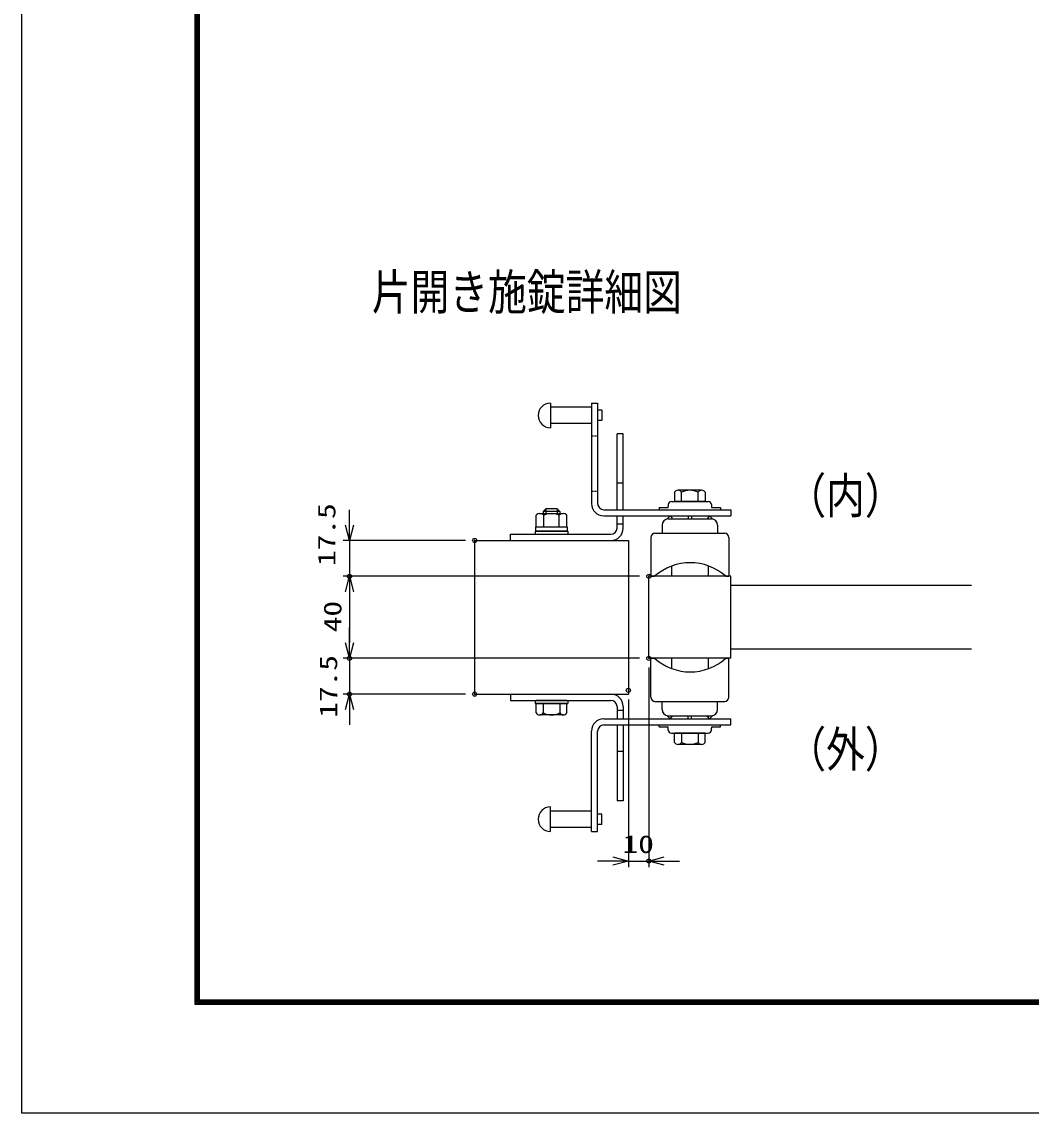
# Model space of a CAD drawing. Units: millimetres, scale not verified, with parts at other scales. Extents: x -6299 to 6301, y -4454 to 4456.
# Drawn here: x -6299 to -3837, y -4454 to -1792 of the extents above; entities that cross this region are included whole.
import ezdxf
from ezdxf.enums import TextEntityAlignment as Align

# ---------------------------------------------------------------- set-up
doc = ezdxf.new("R2010")
doc.units = ezdxf.units.MM
doc.header["$LTSCALE"] = 20
doc.header["$PDMODE"] = 32
doc.header["$PDSIZE"] = 10
doc.linetypes.add('USER3', pattern=[0.375, 0.25, -0.125])
doc.layers.add('0-0_D-TITLE', color=7, linetype='Continuous')
doc.layers.add('0-7_DEFPOINTS', color=7, linetype='Continuous')
for name, color, linetype, lineweight in [('0-1_WAKU', 7, 'Continuous', 25), ('0-2_0', 4, 'Continuous', 25), ('0-8_EXTCNT-L', 7, 'Continuous', 25), ('0-B_六角ボルト', 2, 'Continuous', 25)]:
    doc.layers.add(name, color=color, linetype=linetype, lineweight=lineweight)
doc.styles.add('ＭＳ ゴシック', font='')
doc.styles.get('ＭＳ ゴシック').set_extended_font_data('MS Gothic')

# ---------------------------------------------------------------- blocks, each defined once
blk = doc.blocks.new('_Open30')
at = {"layer": '0-2_0', "color": 2}
blk.add_line((0, 0), (-20, 0), dxfattribs=at)
blk.add_lwpolyline([(-20, 5.36), (0, 0), (-20, -5.36)], dxfattribs=at)

msp = doc.modelspace()

# ---------------------------------------------------------------- linework, layer by layer
at = {"layer": '0-1_WAKU', "color": 3}
msp.add_lwpolyline([(-6298.91, 4456.33), (6301.09, 4456.33), (6301.09, -4453.67), (-6298.91, -4453.67)], close=True, dxfattribs=at)
at = {"layer": '0-2_0', "color": 3}
for p, q in [((-5009.49, -2721.76), (-5009.49, -2781.76)), ((-4909.49, -2731.76), (-5009.49, -2731.76)), ((-4909.49, -2721.76), (-4894.49, -2721.76)), ((-4909.49, -2721.76), (-4909.49, -2966.76)), ((-4894.49, -2721.76), (-4894.49, -2966.76)), ((-4884.49, -2739.26), (-4894.49, -2739.26)), ((-4884.49, -2739.26), (-4884.49, -2764.26)), ((-4884.49, -2764.26), (-4894.49, -2764.26)), ((-4909.49, -2771.76), (-5009.49, -2771.76)), ((-4879.49, -2981.76), (-4569.49, -2981.76)), ((-4879.49, -2996.76), (-4569.49, -2996.76)), ((-4569.49, -2981.76), (-4569.49, -2996.76)), ((-4879.49, -3491.76), (-4569.49, -3491.76)), ((-4879.49, -3506.76), (-4569.49, -3506.76)), ((-4569.49, -3506.76), (-4569.49, -3491.76)), ((-4909.49, -3766.76), (-4909.49, -3521.76)), ((-4894.49, -3766.76), (-4894.49, -3521.76)), ((-5009.49, -3766.76), (-5009.49, -3706.76)), ((-4909.49, -3716.76), (-5009.49, -3716.76)), ((-4884.49, -3724.26), (-4894.49, -3724.26)), ((-4884.49, -3749.26), (-4884.49, -3724.26)), ((-4884.49, -3749.26), (-4894.49, -3749.26)), ((-4909.49, -3756.76), (-5009.49, -3756.76)), ((-4909.49, -3766.76), (-4894.49, -3766.76))]:
    msp.add_line(p, q, dxfattribs=at)
at = {"layer": '0-2_0', "color": 3, "linetype": 'USER3'}
for p, q in [((-4909.49, -2801.76), (-4894.49, -2801.76)), ((-4909.49, -2936.76), (-4894.49, -2936.76))]:
    msp.add_line(p, q, dxfattribs=at)
at = {"layer": '0-2_0', "color": 2}
for p, q in [((-4831.98, -2796.76), (-4846.98, -2796.76)), ((-4846.98, -2981.76), (-4846.98, -2796.76)), ((-4831.98, -2981.76), (-4831.98, -2796.76)), ((-4831.98, -2916.76), (-4846.98, -2916.76)), ((-4744.49, -2976.76), (-4724.49, -2976.76)), ((-4744.49, -2976.76), (-4744.49, -2981.76)), ((-4721.99, -2969.26), (-4721.99, -2974.26)), ((-4714.49, -2961.76), (-4624.49, -2961.76)), ((-4616.99, -2969.26), (-4616.99, -2974.26)), ((-4614.49, -2976.76), (-4594.49, -2976.76)), ((-4594.49, -2976.76), (-4594.49, -2981.76)), ((-5499.73, -3019.26), (-5499.73, -2981.76)), ((-4846.98, -3026.76), (-4846.98, -2996.76)), ((-4831.98, -3026.76), (-4831.98, -2996.76)), ((-4744.49, -2981.76), (-4724.49, -2981.76)), ((-4614.49, -2981.76), (-4594.49, -2981.76)), ((-4831.98, -3016.76), (-4846.98, -3016.76)), ((-5499.73, -3056.76), (-5499.73, -3144.26)), ((-5106.98, -3041.76), (-4861.98, -3041.76)), ((-5106.98, -3056.76), (-5106.98, -3041.76)), ((-5106.98, -3056.76), (-4861.98, -3056.76)), ((-5499.73, -3181.76), (-5499.73, -3219.26)), ((-5499.73, -3181.76), (-5499.73, -3306.76)), ((-5499.73, -3306.76), (-5499.73, -3269.26)), ((-5499.73, -3344.26), (-5499.73, -3431.76)), ((-5106.98, -3431.76), (-4861.98, -3431.76)), ((-5106.98, -3431.76), (-5106.98, -3446.76)), ((-5106.98, -3446.76), (-4861.98, -3446.76)), ((-5499.73, -3469.26), (-5499.73, -3506.76)), ((-4846.98, -3461.76), (-4846.98, -3491.76)), ((-4831.98, -3471.76), (-4846.98, -3471.76)), ((-4831.98, -3461.76), (-4831.98, -3491.76)), ((-4846.98, -3506.76), (-4846.98, -3691.76)), ((-4831.98, -3506.76), (-4831.98, -3691.76)), ((-4744.49, -3506.76), (-4724.49, -3506.76)), ((-4744.49, -3511.76), (-4744.49, -3506.76)), ((-4744.49, -3511.76), (-4724.49, -3511.76)), ((-4614.49, -3506.76), (-4594.49, -3506.76)), ((-4614.49, -3511.76), (-4594.49, -3511.76)), ((-4594.49, -3511.76), (-4594.49, -3506.76)), ((-4721.99, -3519.26), (-4721.99, -3514.26)), ((-4714.49, -3526.76), (-4624.49, -3526.76)), ((-4616.99, -3519.26), (-4616.99, -3514.26)), ((-4831.98, -3571.76), (-4846.98, -3571.76)), ((-4831.98, -3691.76), (-4846.98, -3691.76)), ((-4856.98, -3838.84), (-4894.48, -3838.84)), ((-4819.48, -3838.84), (-4769.48, -3838.84)), ((-4731.98, -3838.84), (-4694.48, -3838.84))]:
    msp.add_line(p, q, dxfattribs=at)
at = {"layer": '0-2_0', "color": 7}
for p, q in [((-5044.48, -3023.76), (-5044.48, -2994.76)), ((-5035.87, -2991.26), (-4978.14, -2991.26)), ((-5025.73, -3023.76), (-5025.73, -2994.76)), ((-4988.23, -3023.76), (-4988.23, -2994.76)), ((-4969.48, -3023.76), (-4969.48, -2994.76)), ((-5046.98, -3033.76), (-5046.98, -3041.76)), ((-5045.48, -3023.76), (-4968.48, -3023.76)), ((-5045.48, -3033.76), (-5045.48, -3023.76)), ((-4968.48, -3033.76), (-5045.48, -3033.76)), ((-5044.48, -3023.76), (-4969.48, -3023.76)), ((-4968.48, -3023.76), (-4968.48, -3033.76)), ((-5046.98, -3041.76), (-4966.98, -3041.76)), ((-4714.49, -3119.5), (-4714.49, -3144.26)), ((-4624.49, -3118.89), (-4624.49, -3144.26)), ((-4769.48, -3344.26), (-4769.48, -3144.26)), ((-4569.49, -3144.26), (-4769.48, -3144.26)), ((-4569.49, -3344.26), (-4569.49, -3144.26)), ((-3982.53, -3166.76), (-4569.49, -3166.76)), ((-3982.53, -3321.76), (-4569.49, -3321.76)), ((-4569.49, -3344.26), (-4769.48, -3344.26)), ((-4714.49, -3344.26), (-4714.49, -3369.02)), ((-4624.49, -3344.26), (-4624.49, -3369.64)), ((-5046.98, -3446.76), (-5046.98, -3454.76)), ((-5046.98, -3446.76), (-4966.98, -3446.76)), ((-5046.98, -3454.76), (-4966.98, -3454.76)), ((-5044.48, -3446.76), (-4969.48, -3446.76)), ((-4966.98, -3446.76), (-4966.98, -3454.76))]:
    msp.add_line(p, q, dxfattribs=at)
at = {"layer": '0-2_0', "color": 5}
for p, q in [((-4725.87, -3004.78), (-4717.77, -2996.76)), ((-4721.99, -3004.26), (-4616.99, -3004.26)), ((-4717.77, -2996.76), (-4712.49, -3002.1)), ((-4714.68, -3004.26), (-4712.49, -3002.1)), ((-4673.24, -2996.76), (-4673.24, -3004.26)), ((-4673.24, -2996.76), (-4665.74, -2996.76)), ((-4665.74, -2996.76), (-4665.74, -3004.26)), ((-4621.21, -2996.76), (-4626.48, -3002.1)), ((-4624.29, -3004.26), (-4626.48, -3002.1)), ((-4613.1, -3004.78), (-4621.21, -2996.76)), ((-4736.99, -3019.26), (-4736.99, -3039.26)), ((-4601.99, -3019.26), (-4601.99, -3039.26)), ((-4736.99, -3039.26), (-4601.99, -3039.26)), ((-4736.99, -3449.26), (-4601.99, -3449.26)), ((-4736.99, -3469.26), (-4736.99, -3449.26)), ((-4601.99, -3469.26), (-4601.99, -3449.26)), ((-4725.87, -3483.75), (-4717.77, -3491.76)), ((-4721.99, -3484.26), (-4616.99, -3484.26)), ((-4717.77, -3491.76), (-4712.49, -3486.43)), ((-4714.68, -3484.26), (-4712.49, -3486.43)), ((-4673.24, -3491.76), (-4673.24, -3484.26)), ((-4665.74, -3491.76), (-4665.74, -3484.26)), ((-4624.29, -3484.26), (-4626.48, -3486.43)), ((-4621.21, -3491.76), (-4626.48, -3486.43)), ((-4613.1, -3483.75), (-4621.21, -3491.76)), ((-4673.24, -3491.76), (-4665.74, -3491.76))]:
    msp.add_line(p, q, dxfattribs=at)
at = {"layer": '0-2_0', "color": 1}
for p, q in [((-5216.98, -3056.76), (-5514.73, -3056.76)), ((-4791.98, -3144.26), (-5514.73, -3144.26)), ((-4791.98, -3144.26), (-5514.73, -3144.26)), ((-4791.98, -3344.26), (-5514.73, -3344.26)), ((-4791.98, -3344.26), (-5514.73, -3344.26)), ((-4769.48, -3366.76), (-4769.48, -3853.84)), ((-5216.98, -3431.76), (-5514.73, -3431.76)), ((-4819.48, -3444.76), (-4819.48, -3853.84))]:
    msp.add_line(p, q, dxfattribs=at)
at = {"layer": '0-2_0'}
for p, q in [((-4764.49, -3049.26), (-4764.49, -3144.26)), ((-4754.49, -3039.26), (-4584.49, -3039.26)), ((-4574.49, -3049.26), (-4574.49, -3144.26)), ((-4764.49, -3144.26), (-4755.33, -3144.26)), ((-4581.99, -3144.26), (-4574.49, -3144.26)), ((-4764.49, -3344.26), (-4755.33, -3344.26)), ((-4764.49, -3439.26), (-4764.49, -3344.26)), ((-4581.99, -3344.26), (-4574.49, -3344.26)), ((-4574.49, -3439.26), (-4574.49, -3344.26)), ((-4754.49, -3449.26), (-4584.49, -3449.26))]:
    msp.add_line(p, q, dxfattribs=at)
at = {"layer": '0-2_0', "color": 7}
for points in [[(-5875.91, 4191.15), (5876.81, 4191.15), (5876.81, -4188.49), (-5875.91, -4188.49)], [(-5873.25, 4188.5), (5874.16, 4188.5), (5874.16, -4185.84), (-5873.25, -4185.84)], [(-5870.6, 4185.85), (5871.5, 4185.85), (5871.5, -4183.19), (-5870.6, -4183.19)], [(-5867.95, 4183.2), (5868.85, 4183.2), (5868.85, -4180.53), (-5867.95, -4180.53)], [(-5865.3, 4180.55), (5866.2, 4180.55), (5866.2, -4177.88), (-5865.3, -4177.88)]]:
    msp.add_lwpolyline(points, close=True, dxfattribs=at)
msp.add_lwpolyline([(-5046.98, -3033.76), (-4966.98, -3033.76), (-4966.98, -3041.76)], dxfattribs=at)
at = {"layer": '0-2_0', "color": 3}
for centre, radius, start, end in [((-5009.49, -2751.76), 30, 90, 270), ((-4879.49, -2966.76), 30, 180, 270), ((-4879.49, -2966.76), 15, 180, 270), ((-4879.49, -3521.76), 30, 90, 180), ((-4879.49, -3521.76), 15, 90, 180), ((-5009.49, -3736.76), 30, 90, 270)]:
    msp.add_arc(centre, radius, start, end, dxfattribs=at)
at = {"layer": '0-2_0', "color": 2}
for centre, radius, start, end in [((-4724.49, -2974.26), 2.5, 270, 0), ((-4714.49, -2969.26), 7.5, 90, 180), ((-4624.49, -2969.26), 7.5, 0, 90), ((-4614.49, -2974.26), 2.5, 180, 270), ((-4861.98, -3026.76), 30, 270, 0), ((-4861.98, -3026.76), 15, 270, 0), ((-4861.98, -3461.76), 30, 0, 90), ((-4861.98, -3461.76), 15, 0, 90), ((-4724.49, -3514.26), 2.5, 0, 90), ((-4614.49, -3514.26), 2.5, 90, 180), ((-4714.49, -3519.26), 7.5, 180, 270), ((-4624.49, -3519.26), 7.5, 270, 0)]:
    msp.add_arc(centre, radius, start, end, dxfattribs=at)
at = {"layer": '0-2_0', "color": 7}
for centre, radius, start, end in [((-5035.1, -3005.49), 14.24, 48.83491, 131.16509), ((-5006.98, -3043.24), 51.97, 68.85295, 111.14705), ((-4978.85, -3005.5), 14.25, 48.86505, 131.13495)]:
    msp.add_arc(centre, radius, start, end, dxfattribs=at)
at = {"layer": '0-2_0', "color": 5}
for centre, start, end in [((-4721.99, -3019.26), 90, 180), ((-4616.99, -3019.26), 0, 90), ((-4721.99, -3469.26), 180, 270), ((-4616.99, -3469.26), 270, 0)]:
    msp.add_arc(centre, 15, start, end, dxfattribs=at)
at = {"layer": '0-2_0'}
for centre, radius, start, end in [((-4754.49, -3049.26), 10, 90, 180), ((-4584.49, -3049.26), 10, 0, 90), ((-4668.66, -3241.16), 130, 48.18793, 131.81207), ((-4668.66, -3247.37), 130, 228.18793, 311.81207), ((-4754.49, -3439.26), 10, 180, 270), ((-4584.49, -3439.26), 10, 270, 0)]:
    msp.add_arc(centre, radius, start, end, dxfattribs=at)
at = {"layer": '0-7_DEFPOINTS'}
for p in [(-5194.48, -3056.76), (-5499.73, -3144.26), (-4769.48, -3144.26), (-5499.73, -3344.26), (-4769.48, -3344.26), (-5499.73, -3431.76), (-5194.48, -3431.76), (-4819.48, -3422.26), (-4769.48, -3838.84)]:
    msp.add_point(p, dxfattribs=at)
at = {"layer": '0-8_EXTCNT-L'}
for p, q in [((-5194.48, -3056.76), (-4819.48, -3056.76)), ((-5194.48, -3056.76), (-5194.48, -3431.76)), ((-4819.48, -3056.76), (-4819.48, -3431.76)), ((-5194.48, -3431.76), (-4819.48, -3431.76))]:
    msp.add_line(p, q, dxfattribs=at)
at = {"layer": '0-B_六角ボルト', "color": 6}
for p, q in [((-4706.99, -2939.32), (-4706.99, -2961.76)), ((-4640.74, -2934.26), (-4698.24, -2934.26)), ((-4689.49, -2961.76), (-4689.49, -2939.32)), ((-4649.49, -2961.76), (-4649.49, -2939.32)), ((-4631.99, -2939.32), (-4631.99, -2961.76)), ((-4631.99, -2961.76), (-4706.99, -2961.76)), ((-4631.99, -3526.76), (-4706.99, -3526.76)), ((-4706.99, -3549.21), (-4706.99, -3526.76)), ((-4689.49, -3526.76), (-4689.49, -3549.21)), ((-4649.49, -3526.76), (-4649.49, -3549.21)), ((-4631.99, -3549.21), (-4631.99, -3526.76)), ((-4640.74, -3554.26), (-4698.24, -3554.26))]:
    msp.add_line(p, q, dxfattribs=at)
at = {"layer": '0-B_六角ボルト'}
for p, q in [((-5026.98, -2985.76), (-5020.98, -2979.76)), ((-4992.98, -2979.76), (-5020.98, -2979.76)), ((-5020.98, -2979.76), (-5020.98, -2991.26)), ((-4992.98, -2979.76), (-4992.98, -2991.26)), ((-4986.98, -2985.76), (-4992.98, -2979.76)), ((-5026.98, -2985.76), (-5026.98, -2991.26)), ((-4986.98, -2985.76), (-5026.98, -2985.76)), ((-4986.98, -2985.76), (-4986.98, -2991.26)), ((-4969.48, -3446.76), (-5044.48, -3446.76)), ((-4969.48, -3454.76), (-5044.48, -3454.76)), ((-5044.48, -3477.21), (-5044.48, -3454.76)), ((-5026.98, -3454.76), (-5026.98, -3477.21)), ((-4986.98, -3454.76), (-4986.98, -3477.21)), ((-4969.48, -3477.21), (-4969.48, -3454.76)), ((-4978.23, -3482.26), (-5035.73, -3482.26))]:
    msp.add_line(p, q, dxfattribs=at)
at = {"layer": '0-B_六角ボルト', "color": 6}
for centre, radius, start, end in [((-4698.24, -2944.37), 10.1, 30, 150), ((-4669.49, -2976.38), 42.12, 61.64827, 118.35173), ((-4640.74, -2944.37), 10.1, 30, 150), ((-4698.24, -3544.16), 10.1, 210, 330), ((-4669.49, -3512.15), 42.12, 241.64827, 298.35173), ((-4640.74, -3544.16), 10.1, 210, 330)]:
    msp.add_arc(centre, radius, start, end, dxfattribs=at)
at = {"layer": '0-B_六角ボルト'}
for centre, radius, start, end in [((-5035.73, -3472.16), 10.1, 210, 330), ((-5006.98, -3440.15), 42.12, 241.64827, 298.35173), ((-4978.23, -3472.16), 10.1, 210, 330)]:
    msp.add_arc(centre, radius, start, end, dxfattribs=at)

# ---------------------------------------------------------------- block references
at = {"layer": '0-2_0', "xscale": 1.875, "yscale": 1.875}
for p, rotation in [((-5499.73, -3056.76), 270), ((-5499.73, -3144.26), 90), ((-5499.73, -3144.26), 90), ((-5499.73, -3344.26), 270), ((-5499.73, -3344.26), 270), ((-5499.73, -3431.76), 90), ((-4769.48, -3838.84), 180)]:
    msp.add_blockref('_Open30', p, dxfattribs=dict(at, rotation=rotation))
msp.add_blockref('_Open30', (-4819.48, -3838.84), dxfattribs=at)

# ---------------------------------------------------------------- texts
at = {"layer": '0-0_D-TITLE', "style": 'ＭＳ ゴシック', "width": 0.8}
for s, p in [('片開き施錠詳細図', (-5445.27, -2520.14)), ('（内）', (-4431.82, -3016.81)), ('（外）', (-4431.82, -3635.42))]:
    msp.add_text(s, height=86.66, dxfattribs=at).set_placement(p, align=Align.BOTTOM_LEFT)
at = {"layer": '0-2_0', "color": 3, "style": 'ＭＳ ゴシック', "width": 1.3}
for s, p in [('17.5', (-5521.03, -3119.07)), ('40', (-5506.4, -3280.69)), ('17.5', (-5516.69, -3489.28))]:
    msp.add_text(s, height=43.26, rotation=90, dxfattribs=at).set_placement(p, align=Align.BOTTOM_LEFT)
msp.add_text('10', height=43.26, dxfattribs=at).set_placement((-4833.64, -3832.17), align=Align.BOTTOM_LEFT)

doc.saveas('drawing.dxf')
